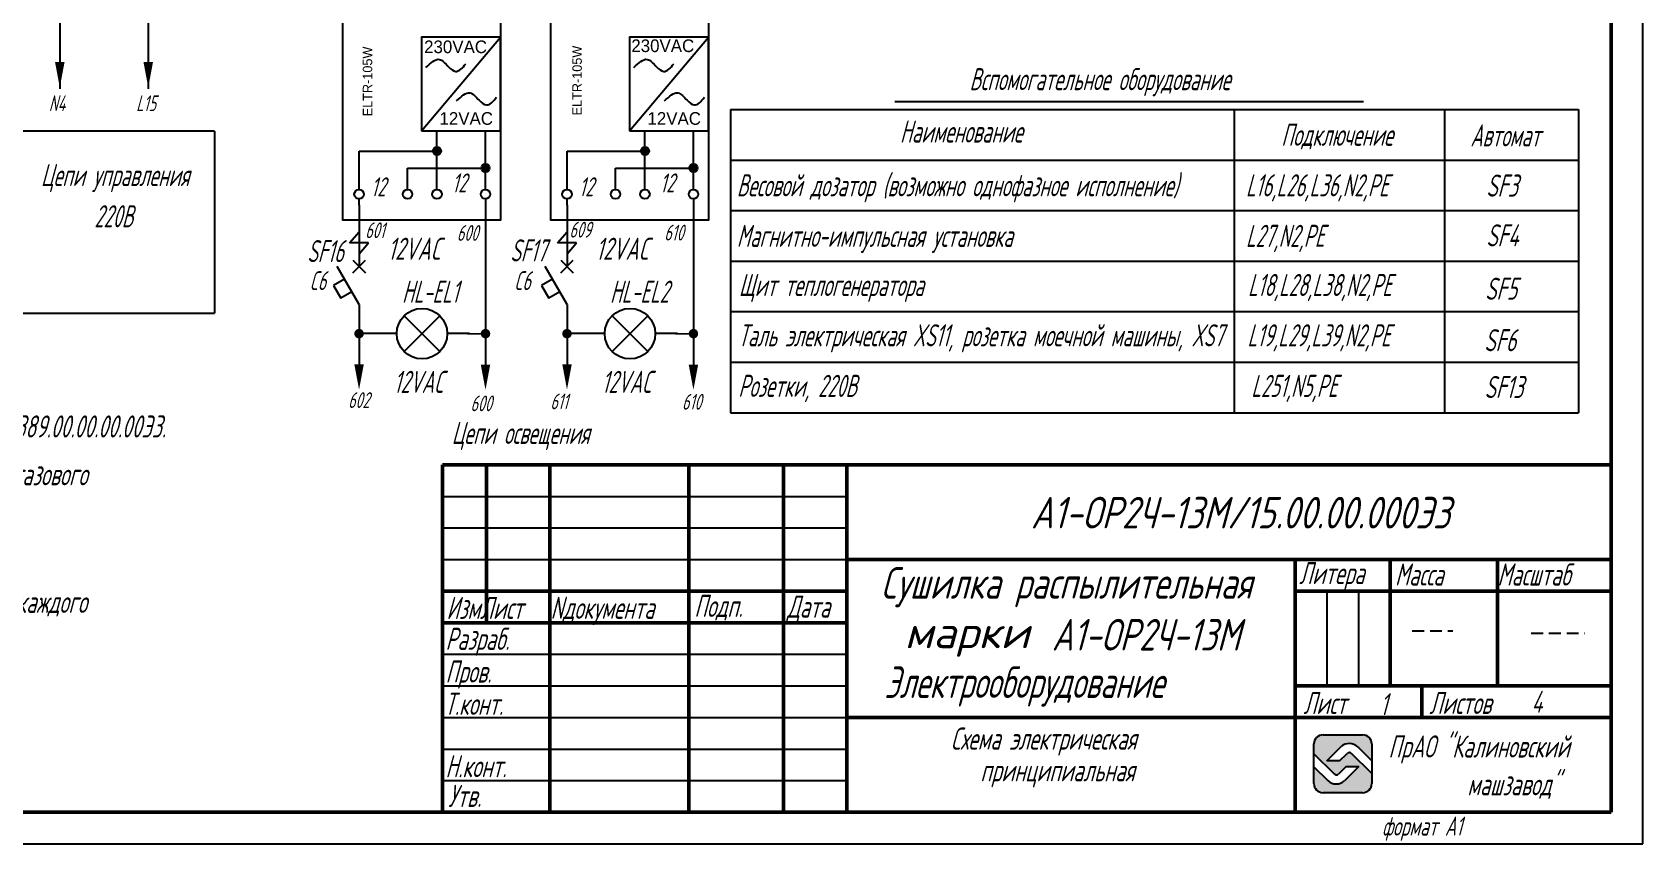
# Model space of a CAD drawing. Header units: millimetres. Extents: x 294 to 6216, y -3442 to 2720.
# Drawn here: x 1314.3 to 1569.2, y 215.3 to 343.8 of the extents above; entities that cross this region are included whole.
import ezdxf
from ezdxf.enums import TextEntityAlignment as Align

# ---------------------------------------------------------------- set-up
doc = ezdxf.new("R2010")
doc.units = ezdxf.units.MM
doc.header["$LTSCALE"] = 15
for name, pattern in [('DOT', [0.25, 0, -0.25]), ('HIDDEN2', [0.1875, 0.125, -0.0625]), ('K5LT_BASIC', [0])]:
    doc.linetypes.add(name, pattern=pattern)
doc.layers.add('0.35 TEXT', color=7, linetype='Continuous', lineweight=35)
doc.layers.add('LWT 0.6', color=7, linetype='Continuous', lineweight=50)
doc.styles.add('33', font='gost.shx', dxfattribs={"width": 0.75, "oblique": 15, "height": 2.5})
doc.styles.add('34', font='gost.shx', dxfattribs={"width": 0.75, "oblique": 15, "height": 3.5})
doc.styles.add('35', font='gost.shx', dxfattribs={"width": 0.75, "oblique": 15, "height": 5})
doc.styles.add('OPSI', font='ISI-ROMANS_PL.SHX', dxfattribs={"height": 1.5})

# ---------------------------------------------------------------- blocks, each defined once
blk = doc.blocks.new('Лампа сигнальная')
at = {"linetype": 'K5LT_BASIC'}
for p, q in [((10.33, -2.83), (4.67, 2.83)), ((4.67, -2.83), (10.33, 2.83)), ((3.5, 0), (0, 0)), ((15, 0), (11.5, 0))]:
    blk.add_line(p, q, dxfattribs=at)
blk.add_circle((7.5, 0), 4, dxfattribs=at)
blk = doc.blocks.new('KROPKA')
blk.add_hatch(color=256).paths.add_polyline_path([(0.65, 0, 1), (-0.65, 0, 1)])
blk.add_circle((0, 0), 0.654)

msp = doc.modelspace()

# ---------------------------------------------------------------- hatches: boundary and pattern name
msp.add_hatch(color=256).paths.add_polyline_path([(1521.457, 230.676, -0.3840488), (1524.108, 230.63), (1526.307, 228.432), (1526.307, 231.095, 0.4142136), (1524.867, 232.535), (1518.598, 232.535, 0.4142136), (1517.158, 231.095), (1517.158, 229.526), (1520.339, 226.346, 0.3840488), (1521.064, 226.333), (1522.247, 227.516), (1524.287, 227.516), (1522.009, 225.247, -0.3840488), (1519.357, 225.293), (1517.158, 227.49), (1517.158, 224.827, 0.4142136), (1518.598, 223.387), (1524.867, 223.387, 0.4142136), (1526.307, 224.827), (1526.307, 226.396), (1523.126, 229.577, 0.3840488), (1522.402, 229.589), (1521.219, 228.406), (1519.178, 228.406)])

# ---------------------------------------------------------------- linework, layer by layer
for p, q in [((1569.213, 215.294, -0.02), (1569.213, 809.294, -0.02)), ((1318.646, 398.724, -0.02), (1318.646, 334.79, -0.02)), ((1332.646, 395.726, -0.02), (1332.646, 334.79, -0.02)), ((1375.917, 328.149, -0.02), (1388.391, 343.005, -0.02)), ((1408.833, 328.149, -0.02), (1421.307, 343.005, -0.02)), ((1450.811, 332.794), (1525.011, 332.794)), ((1559.035, 331.537, -0.02), (1559.035, 283.537, -0.02)), ((1343.15, 328.119, -0.02), (1235.417, 328.119, -0.02)), ((1343.15, 328.119, -0.02), (1343.15, 299.303, -0.02)), ((1378.351, 318.882, -0.02), (1378.351, 328.149, -0.02)), ((1386.026, 318.882, -0.02), (1386.026, 328.149, -0.02)), ((1411.267, 318.882, -0.02), (1411.267, 328.149, -0.02)), ((1418.942, 318.882, -0.02), (1418.942, 328.149, -0.02)), ((1366.015, 318.882, -0.02), (1366.015, 324.963, -0.02)), ((1366.015, 324.963, -0.02), (1378.351, 324.963, -0.02)), ((1398.931, 318.882, -0.02), (1398.931, 324.963, -0.02)), ((1398.931, 324.963, -0.02), (1411.267, 324.963, -0.02)), ((1373.69, 318.882, -0.02), (1373.69, 322.271, -0.02)), ((1373.69, 322.271, -0.02), (1386.026, 322.271, -0.02)), ((1406.606, 318.882, -0.02), (1406.606, 322.271, -0.02)), ((1406.606, 322.271, -0.02), (1418.942, 322.271, -0.02)), ((1559.035, 323.537, -0.02), (1559.035, 283.537, -0.02)), ((1366.015, 316.415, -0.02), (1366.015, 317.382, -0.02)), ((1366.015, 316.415, -0.02), (1366.015, 306.682, -0.02)), ((1386.026, 317.382, -0.02), (1386.026, 291.161, -0.031)), ((1398.931, 316.415, -0.02), (1398.931, 317.382, -0.02)), ((1398.931, 316.415, -0.02), (1398.931, 306.682, -0.02)), ((1418.942, 317.382, -0.02), (1418.942, 291.161, -0.031)), ((1364.515, 310.432, -0.02), (1366.015, 312.182, -0.02)), ((1397.431, 310.432, -0.02), (1398.931, 312.182, -0.02)), ((1367.515, 310.432, -0.02), (1364.515, 310.432, -0.02)), ((1366.015, 308.682, -0.02), (1367.515, 310.432, -0.02)), ((1400.431, 310.432, -0.02), (1397.431, 310.432, -0.02)), ((1398.931, 308.682, -0.02), (1400.431, 310.432, -0.02)), ((1366.015, 300.682, -0.02), (1362.555, 306.682, -0.02)), ((1365.015, 305.682, -0.02), (1367.015, 307.682, -0.02)), ((1365.015, 307.682, -0.02), (1367.015, 305.682, -0.02)), ((1398.931, 300.682, -0.02), (1395.471, 306.682, -0.02)), ((1397.931, 305.682, -0.02), (1399.931, 307.682, -0.02)), ((1397.931, 307.682, -0.02), (1399.931, 305.682, -0.02)), ((1363.705, 304.682, -0.02), (1361.975, 303.682, -0.02)), ((1361.975, 303.682, -0.02), (1363.135, 301.682, -0.02)), ((1396.621, 304.682, -0.02), (1394.891, 303.682, -0.02)), ((1394.891, 303.682, -0.02), (1396.051, 301.682, -0.02)), ((1364.865, 302.682, -0.02), (1363.135, 301.682, -0.02)), ((1397.781, 302.682, -0.02), (1396.051, 301.682, -0.02)), ((1235.417, 299.303, -0.02), (1343.15, 299.303, -0.02)), ((1366.015, 300.682, -0.02), (1366.015, 291.205, -0.031)), ((1398.931, 300.682, -0.02), (1398.931, 291.205, -0.031)), ((1368.478, 296.052, -0.02), (1366.014, 296.052, -0.02)), ((1383.169, 296.052, -0.02), (1386.026, 296.051, -0.02)), ((1401.394, 296.052, -0.02), (1398.93, 296.052, -0.02)), ((1416.085, 296.052, -0.02), (1418.942, 296.051, -0.02)), ((1379.213, 270.294, -0.02), (1443.213, 270.294, -0.02)), ((1379.213, 265.294, -0.02), (1443.213, 265.294, -0.02)), ((1379.213, 260.294, -0.02), (1443.213, 260.294, -0.02)), ((1519.213, 255.294, -0.02), (1519.213, 240.294, -0.02)), ((1524.213, 255.294, -0.02), (1524.213, 240.294, -0.02)), ((1379.213, 245.294, -0.02), (1443.213, 245.294, -0.02)), ((1379.213, 240.294, -0.02), (1443.213, 240.294, -0.02)), ((1379.213, 235.294, -0.02), (1443.213, 235.294, -0.02)), ((1518.598, 232.535, -0.02), (1524.867, 232.535, -0.02)), ((1379.213, 230.294, -0.02), (1443.213, 230.294, -0.02)), ((1517.158, 224.827, -0.02), (1517.158, 231.095, -0.02)), ((1517.158, 229.526, -0.02), (1520.339, 226.346, -0.02)), ((1519.178, 228.406, -0.02), (1521.457, 230.676, -0.02)), ((1521.219, 228.406, -0.02), (1522.402, 229.589, -0.02)), ((1526.307, 226.396, -0.02), (1523.126, 229.577, -0.02)), ((1526.307, 228.432, -0.02), (1524.108, 230.63, -0.02)), ((1526.307, 231.095, -0.02), (1526.307, 224.827, -0.02)), ((1517.158, 227.49, -0.02), (1519.357, 225.293, -0.02)), ((1521.219, 228.406, -0.02), (1519.178, 228.406, -0.02)), ((1522.247, 227.516, -0.02), (1521.064, 226.333, -0.02)), ((1524.287, 227.516, -0.02), (1522.009, 225.247, -0.02)), ((1522.247, 227.516, -0.02), (1524.287, 227.516, -0.02)), ((1379.213, 225.294, -0.02), (1443.213, 225.294, -0.02)), ((1524.867, 223.387, -0.02), (1518.598, 223.387, -0.02)), ((308.213, 215.294, -0.02), (1569.213, 215.294, -0.02))]:
    msp.add_line(p, q)
at = {"linetype": 'HIDDEN2'}
for p, q in [((1532.733, 248.99, -0.02), (1539.121, 248.99, -0.02)), ((1551.544, 248.635, -0.02), (1560.061, 248.635, -0.02))]:
    msp.add_line(p, q, dxfattribs=at)
at = {"elevation": -0.02}
for points in [[(1388.391, 351.403), (1388.391, 314.012), (1363.443, 314.012), (1363.443, 351.403)], [(1421.307, 351.403), (1421.307, 314.012), (1396.359, 314.012), (1396.359, 351.403)], [(1375.917, 328.149), (1388.391, 328.149), (1388.391, 343.005), (1375.917, 343.005)], [(1408.833, 328.149), (1421.307, 328.149), (1421.307, 343.005), (1408.833, 343.005)]]:
    msp.add_lwpolyline(points, close=True, dxfattribs=at)
for points, elevation in [([(1318.646, 339.033, 1.5, 0, 0), (1318.646, 335.033, 0, 0, 0)], -0.02), ([(1332.646, 339.033, 1.5, 0, 0), (1332.646, 335.033, 0, 0, 0)], -0.02), ([(1366.015, 291.205, 1.5, 0, 0), (1366.015, 287.205, 0, 0, 0)], -0.031), ([(1386.026, 291.161, 1.5, 0, 0), (1386.026, 287.161, 0, 0, 0)], -0.031), ([(1398.931, 291.205, 1.5, 0, 0), (1398.931, 287.205, 0, 0, 0)], -0.031), ([(1418.942, 291.161, 1.5, 0, 0), (1418.942, 287.161, 0, 0, 0)], -0.031)]:
    msp.add_lwpolyline(points, format="xyseb", dxfattribs=dict(elevation=elevation))
for points in [[(1424.804, 331.537), (1504.522, 331.537)], [(1424.804, 331.537), (1424.804, 323.537)], [(1504.522, 331.537), (1559.035, 331.537)], [(1504.522, 331.537), (1504.522, 323.537)], [(1537.829, 331.537), (1537.829, 323.537)], [(1424.804, 323.537), (1504.522, 323.537)], [(1424.804, 323.537), (1424.804, 315.537)], [(1504.522, 323.537), (1559.035, 323.537)], [(1504.522, 323.537), (1504.522, 315.537)], [(1537.829, 323.537), (1537.829, 315.537)], [(1424.804, 315.537), (1504.522, 315.537)], [(1424.804, 315.537), (1424.804, 307.537)], [(1504.522, 315.537), (1559.035, 315.537)], [(1504.522, 315.537), (1504.522, 307.537)], [(1537.829, 315.537), (1537.829, 307.537)], [(1424.804, 307.537), (1504.522, 307.537)], [(1424.804, 307.537), (1504.522, 307.537)], [(1424.804, 307.537), (1424.804, 299.537)], [(1504.522, 307.537), (1504.522, 299.537)], [(1504.522, 307.537), (1559.035, 307.537)], [(1504.522, 307.537), (1559.035, 307.537)], [(1537.829, 307.537), (1537.829, 299.537)], [(1424.804, 299.537), (1504.522, 299.537)], [(1424.804, 299.537), (1424.804, 291.537)], [(1504.522, 299.537), (1559.035, 299.537)], [(1504.522, 299.537), (1504.522, 291.537)], [(1537.829, 299.537), (1537.829, 291.537)], [(1424.804, 291.537), (1504.522, 291.537)], [(1424.804, 291.537), (1424.804, 283.537)], [(1504.522, 291.537), (1559.035, 291.537)], [(1504.522, 291.537), (1504.522, 283.537)], [(1537.829, 291.537), (1537.829, 283.537)], [(1424.804, 283.537), (1504.522, 283.537)], [(1504.522, 283.537), (1559.035, 283.537)]]:
    msp.add_lwpolyline(points, dxfattribs=at)
at = {"const_width": 0.75, "elevation": -0.02}
for points in [[(1365.64, 296.052, 1), (1366.39, 296.052, 1)], [(1385.651, 296.051, 1), (1386.401, 296.051, 1)], [(1398.556, 296.052, 1), (1399.306, 296.052, 1)], [(1418.567, 296.051, 1), (1419.317, 296.051, 1)]]:
    msp.add_lwpolyline(points, format="xyb", close=True, dxfattribs=at)
for centre in [(1366.015, 318.132, -0.02), (1373.69, 318.132, -0.02), (1378.351, 318.132, -0.02), (1386.026, 318.132, -0.02), (1398.931, 318.132, -0.02), (1406.606, 318.132, -0.02), (1411.267, 318.132, -0.02), (1418.942, 318.132, -0.02)]:
    msp.add_circle(centre, 0.75)
for centre, radius, start, end in [((1518.598, 231.095, -0.02), 1.44, 90, 180), ((1524.867, 231.095, -0.02), 1.44, 0, 90), ((1522.757, 229.181, -0.02), 1.981, 46.98571, 131.02261), ((1522.757, 229.181, -0.02), 0.541, 46.98571, 131.02261), ((1518.598, 224.827, -0.02), 1.44, 180, 270), ((1520.709, 226.741, -0.02), 1.981, 226.98571, 311.02261), ((1520.709, 226.741, -0.02), 0.541, 226.98571, 311.02261), ((1524.867, 224.827, -0.02), 1.44, 270, 0)]:
    msp.add_arc(centre, radius, start, end)
for points in [[(1376.604, 338.204, -0.02), (1378.712, 339.473, -0.02), (1380.167, 338.308, -0.02), (1381.314, 337.558, -0.02), (1382.921, 338.784, -0.02)], [(1409.52, 338.204, -0.02), (1411.628, 339.473, -0.02), (1413.083, 338.308, -0.02), (1414.231, 337.558, -0.02), (1415.837, 338.784, -0.02)], [(1381.457, 332.901, -0.02), (1383.564, 334.169, -0.02), (1385.019, 333.004, -0.02), (1386.167, 332.254, -0.02), (1387.773, 333.48, -0.02)], [(1414.373, 332.901, -0.02), (1416.48, 334.169, -0.02), (1417.935, 333.004, -0.02), (1419.083, 332.254, -0.02), (1420.689, 333.48, -0.02)]]:
    msp.add_spline(points, degree=3)
at = {"layer": 'LWT 0.6'}
for p, q in [((1564.213, 804.294, -0.02), (1564.213, 220.294, -0.02)), ((1564.213, 275.294, -0.02), (1379.213, 275.294, -0.02)), ((1379.213, 275.294, -0.02), (1379.213, 220.294, -0.02)), ((1386.213, 275.294, -0.02), (1386.213, 250.294, -0.02)), ((1396.213, 275.294, -0.02), (1396.213, 220.294, -0.02)), ((1418.213, 275.294, -0.02), (1418.213, 220.294, -0.02)), ((1433.213, 275.294, -0.02), (1433.213, 220.294, -0.02)), ((1443.213, 275.294, -0.02), (1443.213, 220.294, -0.02)), ((1443.213, 260.294, -0.02), (1564.213, 260.294, -0.02)), ((1514.213, 260.294, -0.02), (1514.213, 220.294, -0.02)), ((1529.213, 260.294, -0.02), (1529.213, 240.294, -0.02)), ((1546.213, 260.294, -0.02), (1546.213, 240.294, -0.02)), ((1443.213, 255.294, -0.02), (1379.213, 255.294, -0.02)), ((1514.213, 255.294, -0.02), (1564.213, 255.294, -0.02)), ((1443.213, 250.294, -0.02), (1379.213, 250.294, -0.02)), ((1514.213, 240.294, -0.02), (1564.213, 240.294, -0.02)), ((1534.213, 235.294, -0.02), (1534.213, 240.294, -0.02)), ((1443.213, 235.294, -0.02), (1564.213, 235.294, -0.02)), ((1564.213, 220.294, -0.02), (328.213, 220.294, -0.02))]:
    msp.add_line(p, q, dxfattribs=at)

# ---------------------------------------------------------------- block references
at = {"lineweight": 0}
for p in [(1378.351, 324.963, -0.02), (1411.267, 324.963, -0.02), (1386.026, 322.271, -0.02), (1418.942, 322.271, -0.02)]:
    msp.add_blockref('KROPKA', p, dxfattribs=at)
for p in [(1368.478, 296.052, -0.02), (1401.394, 296.052, -0.02)]:
    msp.add_blockref('Лампа сигнальная', p)

# ---------------------------------------------------------------- texts
at = {"style": '33', "oblique": 15, "width": 0.8}
for p in [(1380.725, 318.416, -0.02), (1413.642, 318.416, -0.02), (1367.908, 317.802, -0.02), (1400.824, 317.802, -0.02)]:
    msp.add_text('12', height=3, dxfattribs=at).set_placement(p)
at = {"linetype": 'DOT', "char_height": 2, "width": 18.00442, "attachment_point": 1, "style": 'OPSI'}
for s, insert in [('230VAC', (1376.309, 342.461, -0.02)), ('230VAC', (1409.111, 342.631, -0.02)), ('12VAC', (1378.746, 331.117, -0.02)), ('12VAC', (1411.662, 331.117, -0.02))]:
    msp.add_mtext(s, dxfattribs=dict(at, insert=insert))
at = {"linetype": 'DOT', "char_height": 3, "width": 18.00442, "attachment_point": 1, "rotation": 90, "style": 'OPSI'}
for insert in [(1399.773, 330.607, -0.02), (1366.605, 330.462, -0.02)]:
    msp.add_mtext('{\\H0.5x;ELTR-105W}', dxfattribs=dict(at, insert=insert))
at = {"layer": '0.35 TEXT', "style": '34', "oblique": 15, "width": 0.75}
for s, p in [('Вспомогательное оборудование', (1483.273, 336.34, -0.02)), ('Наименование', (1461.328, 328.053, -0.02)), ('Подключение', (1520.809, 327.537, -0.02)), ('Автомат', (1547.441, 327.442, -0.02))]:
    msp.add_text(s, height=3.5, dxfattribs=at).set_placement(p, align=Align.MIDDLE_CENTER)
at = {"layer": '0.35 TEXT', "oblique": 15}
for s, height, style, width, p in [('N4', 2.5, '33', 0.8, (1316.913, 331.281, -0.02)), ('L15', 2.5, '33', 0.8, (1330.732, 331.276, -0.02)), ('Цепи управления', 3.5, '34', 0.75, (1315.664, 319.412, -0.02)), ('SF3', 3.5, '33', 0.8, (1544.436, 317.743, -0.02)), ('220B', 3.5, '34', 0.75, (1324.111, 312.888, -0.02)), ('601', 2.5, '33', 0.8, (1366.991, 311.17, -0.02)), ('609', 2.5, '33', 0.8, (1399.305, 311.265, -0.02)), ('12VAC', 3.5, '34', 0.8, (1370.564, 307.748, -0.02)), ('600', 2.5, '33', 0.8, (1381.493, 310.742, -0.02)), ('12VAC', 3.5, '34', 0.8, (1403.48, 307.748, -0.02)), ('610', 2.5, '33', 0.8, (1414.319, 310.804, -0.02)), ('SF4', 3.5, '33', 0.8, (1544.436, 309.861, -0.02)), ('SF16', 3.5, '34', 0.75, (1357.798, 307.368, -0.02)), ('SF17', 3.5, '34', 0.75, (1389.936, 307.48, -0.02)), ('C6', 3, '34', 0.75, (1358.17, 302.945, -0.02)), ('C6', 3, '34', 0.75, (1390.555, 302.945, -0.02)), ('HL-EL1', 3.5, '34', 0.75, (1372.828, 300.949, -0.02)), ('HL-EL2', 3.5, '34', 0.75, (1405.744, 300.949, -0.02)), ('SF5', 3.5, '33', 0.8, (1544.249, 301.411, -0.02)), ('SF6', 3.5, '33', 0.8, (1544.115, 293.267, -0.02)), ('12VAC', 3.5, '34', 0.75, (1371.513, 286.673, -0.02)), ('12VAC', 3.5, '34', 0.75, (1404.429, 286.673, -0.02)), ('SF13', 3.5, '33', 0.8, (1544.161, 285.854, -0.02)), ('602', 2.5, '33', 0.8, (1364.281, 284.284, -0.02)), ('600', 2.5, '33', 0.8, (1383.653, 283.761, -0.02)), ('611', 2.5, '33', 0.8, (1396.293, 284.076, -0.02)), ('610', 2.5, '33', 0.8, (1417.131, 284.016, -0.02)), ('щита теплогенератора СК1389.00.00.00.00Э3.', 3.5, '34', 0.8, (1273.586, 279.612, -0.02)), ('Цепи освещения ', 3.5, '34', 0.75, (1380.681, 278.584, -0.02)), ('2. * обозначения по схеме СК1389.00.00.00.00Э3 электрооборудования щита газового', 3.5, '34', 0.8, (1203.691, 272.04, -0.02)), ('Сушилка распылительная', 5, '35', 0.908576, (1448.619, 254.1, -0.02)), ('Литера', 3.5, '34', 0.8, (1514.824, 256.404, -0.02)), ('Масса', 3.5, '34', 0.8, (1529.99, 256.178, -0.02)), ('Масштаб', 3.5, '34', 0.8, (1546.213, 256.178, -0.02)), ('   чуть выше тока холостого хода М10 или M10.1. Уточняется по месту для каждого', 3.5, '34', 0.8, (1203.437, 251.838, -0.02)), ('ИзмЛист', 3.5, '34', 0.8, (1379.85, 250.884, -0.02)), ('Nдокумента', 3.5, '34', 0.8, (1396.338, 250.901, -0.02)), ('Подп.', 3.5, '34', 0.8, (1419.072, 251.201, -0.02)), ('Дата', 3.5, '34', 0.8, (1433.74, 251.088, -0.02)), ('Разраб.', 3.5, '34', 0.8, (1379.699, 245.997, -0.02)), ('Пров.', 3.5, '34', 0.8, (1379.699, 240.809, -0.02)), ('Электрооборудование', 5, '35', 0.831023, (1449.152, 238.38, -0.02)), ('Т.конт.', 3.5, '34', 0.8, (1379.565, 235.701, -0.02)), ('Лист', 3.5, '34', 0.8, (1515.495, 235.832, -0.02)), ('1', 3.5, '34', 0.8, (1527.617, 235.646, -0.02)), ('Листов', 3.5, '34', 0.8, (1535.423, 235.839, -0.02)), ('4', 3.5, '34', 0.8, (1551.595, 236.02, -0.02)), ('Схема электрическая', 3.5, '34', 0.8, (1459.684, 230.197, -0.02)), ('ПрАО "Калиновский', 3.5, '34', 0.8, (1528.949, 228.95, -0.02)), ('Н.конт.', 3.5, '34', 0.8, (1379.699, 225.832, -0.02)), ('принципиальная', 3.5, '34', 0.8, (1464.364, 225.176, -0.02)), ('машзавод"', 3.5, '34', 0.8, (1541.437, 222.962, -0.02)), ('Утв.', 3.5, '34', 0.8, (1380.144, 221.126, -0.02)), ('формат А1', 3, '33', 0.8, (1527.953, 216.587, -0.02))]:
    msp.add_text(s, height=height, dxfattribs=dict(at, style=style, width=width)).set_placement(p)
at = {"layer": '0.35 TEXT', "style": '34', "oblique": 15, "width": 0.75}
for s, p in [('Весовой дозатор (возможно однофазное исполнение)', (1425.804, 319.537, -0.02)), ('L16,L26,L36,N2,PE', (1506.393, 319.537, -0.02)), ('Магнитно-импульсная установка', (1425.804, 311.537, -0.02)), ('L27,N2,PE', (1506.393, 311.537, -0.02)), ('Щит теплогенератора', (1426.129, 303.755, -0.02)), ('L18,L28,L38,N2,PE', (1506.719, 303.755, -0.02)), ('Таль электрическая XS11, розетка моечной машины, XS7', (1426.039, 295.79, -0.02)), ('L19,L29,L39,N2,PE', (1506.629, 295.79, -0.02)), ('Розетки, 220В', (1426.039, 287.79, -0.02)), ('L251,N5,PE', (1507.242, 287.786, -0.02))]:
    msp.add_text(s, height=3.5, dxfattribs=at).set_placement(p, align=Align.MIDDLE_LEFT)
at = {"layer": '0.35 TEXT', "style": '35', "oblique": 15}
for s, width, p, p2 in [('А1-ОР2Ч-13М/15.00.00.000Э3', 0.903874, (1472.371, 265.216, -0.02), (1538.715, 265.216, -0.02)), ('А1-ОР2Ч-13M', 0.91613, (1475.667, 245.884, -0.02), (1505.441, 245.884, -0.02)), ('марки', 1.400918, (1452.361, 246.261, -0.02), (1472.124, 246.261, -0.02))]:
    msp.add_text(s, height=5, dxfattribs=dict(at, width=width)).set_placement(p, p2, align=Align.FIT)

doc.saveas('drawing.dxf')
